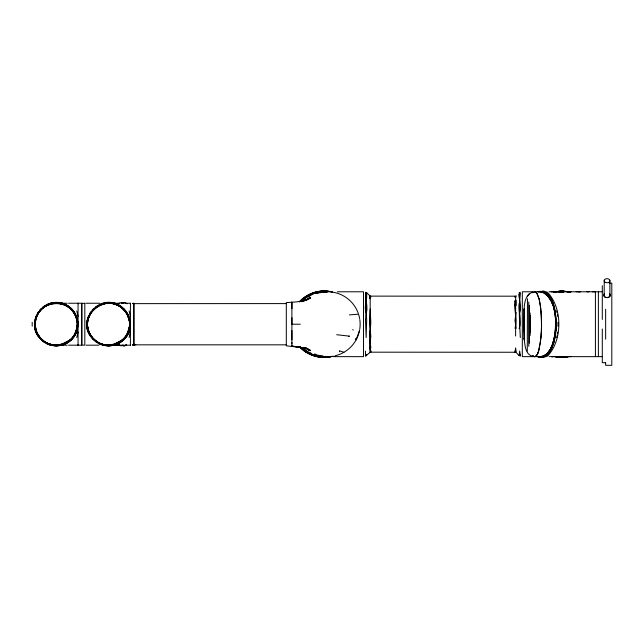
<?xml version="1.0" encoding="UTF-8"?>
<svg xmlns="http://www.w3.org/2000/svg" width="644" height="644" viewBox="0 0 644 644"><rect width="100%" height="100%" fill="white"/><g stroke="black" fill="none" stroke-linecap="round" stroke-linejoin="round"><path stroke-width="0.97" d="M78.061 303.783L78.061 303.243L78.061 345.087M130.41 303.783L130.41 303.243L126.24 303.243M291.901 345.353L291.901 346.198L306.528 348.13L286.314 345.82L286.314 302.616L296.964 301.859L306.439 300.08L301.094 301.682L306.407 299.999L302.841 301.183M291.901 339.839L291.901 330.63M291.901 317.806L291.901 324.214L300.249 324.214M291.901 308.597L291.901 302.229M529.344 343.284L529.36 305.264M530.125 335.5L530.125 312.992M604.241 280.261L604.169 295.491M523.636 321.92L523.628 322.378C524.957 312.59 521.39 296.852 532.564 292.11M541.524 327.506L541.524 320.921M523.636 321.807L523.749 316.928M77.393 324.882L77.417 324.214M129.742 324.882L129.766 324.214A19.425 17.782 -90 0 1 129.637 326.846L129.307 328.585M77.61 326.073L77.811 321.219M130.16 321.219L129.283 332.811M369.64 342.938L370.823 322.274L370.179 308.999L369.64 322.242L370.823 336.522L369.64 347.873L370.179 350.529L370.823 347.462L370.179 342.705M36.177 330.3L35.38 326.275C37.585 353.637 80.259 349.354 77.119 322.161C74.905 294.783 32.224 299.082 35.38 326.283M87.729 326.275C92.237 359.441 141.64 343.96 127.093 314.328C113.497 288.174 73.963 313.387 91.762 336.884L90.643 335.226M558.018 326.186L558.018 322.242M519.112 292.746L520.296 293.567C518.428 308.17 519.7 322.902 520.296 337.553M369.64 336.732L370.179 330.533M366.146 312.863L365.51 319.738L366.146 337.553L366.694 319.802L366.146 312.863L366.146 293.092L365.51 292.255L366.694 294.042C367 300.313 363.796 306.681 366.146 312.863C368.263 306.496 365.261 299.991 365.51 293.567L366.694 292.746L370.823 296.699L370.179 298.647M519.112 328.762C521.801 320.438 518.484 312.058 519.112 303.662M541.016 337.005L539.052 349.652M76.934 332.811L77.57 327.047M550.467 350.417C547.996 354.659 543.23 358.99 538.006 356.848C552.504 359.618 555.506 337.923 556.255 327.643C556.223 316.486 554.967 288.681 538.006 291.579C555.989 289.47 556.545 318.989 556.014 331.024M524.256 309.386L524.144 310.255L524.361 308.42L524.369 340.088L523.636 322.072M527.275 351.085L527.468 298.784M35.38 322.161L36.185 318.104M77.119 326.275L76.314 330.3L74.744 334.099M77.119 326.283L76.306 330.324M87.729 322.161L88.534 318.104A21.123 20.946 86.8 0 1 106.55 303.372L110.647 303.348A21.357 21.188 -85.8 0 1 116.62 304.837C123.6 307.776 128.76 314.602 129.468 322.161M129.468 326.283L127.093 334.099M540.429 342.383L538.014 352.904M76.958 328.585L77.248 326.846A19.425 17.782 -90 0 0 77.457 324.214L75.895 332.401M555.072 337.488L555.619 334.317L553.566 343.324M556.722 337.512L557.044 335.709M557.358 333.906L557.68 332.103M554.42 337.295C556.392 322.942 557.744 297.238 540.606 291.78L522.316 291.78L522.316 356.647L540.606 356.647C549.59 355.601 552.665 344.701 554.42 337.295C552.624 345.055 549.421 355.947 540.075 356.631L540.606 356.647M128.245 332.401L129.879 324.214M356.124 339.831L359.513 330.517M514.983 305.9L516.166 300.249L516.166 305.578L514.983 300.668C513.493 309.941 517.985 319.158 514.983 328.263M369.64 298.583L370.179 296.127L514.983 296.184L516.166 296.86M76.765 337.496L78.061 332.062M129.114 337.496L130.41 332.062M552.802 343.437C557.261 327.072 558.243 305.103 544.534 292.899M128.937 330.082L128.349 331.821M554.379 340.499L551.594 348.299M36.869 316.188C34.567 321.936 34.865 328.609 37.755 334.099A21.035 20.866 -86.5 0 0 42.939 340.426A21.268 21.107 -84.8 0 0 48.22 343.59L52.164 344.79L58.298 345.087A21.357 21.188 85.8 0 0 64.271 343.59C75.437 339.251 80.581 324.737 74.744 314.328A21.035 20.866 -86.5 0 0 69.552 308.001A21.268 21.107 -84.8 0 0 64.271 304.837L60.351 303.646L54.201 303.348A21.357 21.188 86 0 0 48.22 304.837C42.528 307.277 38.02 312.203 36.177 318.128M516.166 312.421L514.983 320.285L516.166 328.335M76 331.821L76.596 330.034A19.94 18.249 -90 0 0 76.982 328.593M519.652 312.863C522.002 306.681 518.806 300.313 519.112 294.042L520.296 292.255M88.526 318.128L90.104 314.328A21.035 20.866 86.4 0 1 95.296 308.001A21.268 21.107 84.8 0 1 100.569 304.837A21.357 21.188 86 0 1 106.542 303.348L110.655 303.348A21.123 20.962 -85 0 1 128.687 318.096C133.26 331.724 120.831 346.955 106.55 345.087A21.357 21.188 -86 0 1 100.569 343.59A21.268 21.107 -84.8 0 1 95.296 340.426A21.035 20.866 -86.5 0 1 90.104 334.099L89.218 332.24M36.362 315.608C34.011 321.034 34.011 327.394 36.362 332.827M88.711 315.608C86.36 321.034 86.36 327.394 88.711 332.827M552.633 345.933L549.26 352.276M550.878 347.985L551.932 345.651M514.983 296.184L514.983 297.303L516.166 295.693M74.02 336.619C79.164 329.366 79.172 319.054 74.02 311.809M126.369 336.619C131.513 329.366 131.521 319.054 126.369 311.809M370.823 351.729L365.51 356.172L366.694 354.425M37.328 313.652L38.479 311.809M89.677 313.652L90.828 311.809M71.234 339.863C79.977 331.805 79.977 316.647 71.234 308.565M123.584 339.863C132.334 331.805 132.326 316.647 123.584 308.565M548.471 351.898L549.718 350.078M604.225 293.841C601.126 299.259 613.845 298.212 609.457 293.487M67.934 342.463L71.548 339.549L74.245 336.265M120.283 342.463L123.898 339.549L126.594 336.265M529.11 293.873L527.186 296.143M301.778 301.505L304.354 298.454L314.618 293.189L323.666 291.78A38.366 34.824 89.9 0 1 327.08 291.925M536.758 355.287L534.673 356.647A34.164 7.672 87.9 0 1 533.94 356.526M547.489 355.247L548.68 353.926M299.436 301.899C307.446 292.827 320.704 288.834 332.385 292.03M39.791 310.11L41.256 308.565M92.14 310.11L93.605 308.565M302.455 301.408L307.14 296.546L310.835 295.427M299.726 301.658C307.752 293.342 320.157 289.124 331.515 292.006M514.983 352.252L516.166 351.568L515.619 347.913L514.983 352.252L370.823 352.179L369.64 352.212L369.64 352.671M309.885 297.101L306.327 299.814L308.645 299.251M307.003 299.235L306.319 299.814L310.585 298.027L306.27 300.12L310.44 297.592L306.27 300.12M46.368 343.502C54.474 347.776 65.125 346.11 71.548 339.549M98.717 343.502C106.832 347.776 117.474 346.11 123.898 339.549M300.531 300.7C308.726 292.65 321.179 288.987 332.312 292.118M365.51 293.567L366.694 292.746M519.112 355.681L520.296 354.86L519.652 351.004L519.112 355.681L514.983 351.101M42.85 307.18L44.565 305.964M95.199 307.18L96.914 305.964M544.534 355.536L545.806 354.667M125.95 345.466L124.107 345.876L122.271 345.458L124.107 345.876L126.683 345.023M68.256 342.238C60.657 347.333 50.031 346.915 42.85 341.248M120.605 342.238C113.006 347.333 102.38 346.915 95.199 341.248M61.228 344.492L70.075 339.879M113.577 344.492L122.424 339.879M116.395 344.154L114.664 345.023L108.595 345.884L105.994 345.514M118.134 343.284C144.232 331.435 123.31 291.788 98.717 304.926M359.368 330.678L359.473 330.734M46.368 304.926C55.778 299.887 68.473 303.171 74.245 312.163M306.858 296.836L308.21 296.224M132.64 344.798A21.123 2.681 89.6 0 0 132.897 345.071L133.421 345.087A21.357 2.665 -89.5 0 0 133.936 344.266M132.64 344.782A21.357 2.673 89.5 0 0 132.897 345.087L133.421 345.087A21.123 2.608 -89.4 0 0 133.928 344.121M125.419 345.087L126.296 344.79M118.609 303.413L121.273 302.543L123.946 303.413M123.946 345.023L121.273 345.884L118.609 345.023M541.395 291.474L543.117 290.943L547.432 292.271C562.655 307.832 562.655 340.604 547.432 356.156L543.117 357.492M320.06 292.642L323.852 291.869L321.509 292.207M553.486 292.118L561.761 290.943L570.077 292.03M534.311 291.821L536.71 293.076L539.052 298.776M553.413 356.398L561.761 357.484L569.827 356.446M553.679 291.974L561.761 290.943L570.037 292.135M299.412 346.528C307.373 355.52 320.503 359.561 332.127 356.454M348.629 336.329L349.531 336.16L336.659 334.719M133.155 345.184L135.836 344.677M538.634 292.054L540.606 291.78M58.846 345.514L56.245 345.884L50.176 345.023L48.445 344.154M60.584 345.264C85.684 340.571 81.893 302.43 56.245 302.543C39.429 301.883 28.304 323.216 38.479 336.619M554.283 292.006L561.737 290.943L569.191 292.006M331.515 356.422C320.157 359.304 307.752 355.086 299.726 346.77M569.191 356.422L561.737 357.492L554.283 356.422M568.25 356.84L561.761 357.484L555.273 356.848M330.533 356.848C319.778 358.901 308.323 355.416 300.531 347.728M558.654 292.078L563.943 292.062M302.422 347.688C308.283 354.007 317.733 356.985 326.275 356.43M349.434 314.9L357.621 314.264M327.08 356.51L323.666 356.647M559.306 292.03L561.19 291.917M562.969 291.804L561.954 291.869L563.516 292.094M562.969 356.631L561.954 356.567M86.071 345.184L98.91 345.184M59.997 303.252L67.226 303.243M112.716 303.252L115.107 303.243M112.346 303.252L119.575 303.243M602.011 291.78L591.321 291.788M119.051 345.184L121.104 345.184A24.335 9.805 90 0 0 122.851 344.878M552.246 356.647L553.011 356.647M609.16 283.11L611.8 283.11L611.8 365.317L605.65 365.317L605.65 362.475M551.143 291.78L553.808 291.78L553.212 291.78M576.09 291.78L579.495 291.78M588.962 291.788L578.344 291.78L580.671 291.78M589.703 291.788L590.773 291.788M337.408 291.78L363.49 291.78L363.49 356.647L335.025 356.647M549.107 291.78L577.523 291.78M570.157 291.78L571.212 291.78M61.591 303.243L62.758 303.243M68.578 303.243L81.691 303.243L81.691 345.184L68.578 345.184M99.812 303.243L86.071 303.243M133.678 303.662A21.357 2.665 89.5 0 0 133.421 303.356L132.897 303.348A21.123 2.64 -89.5 0 0 132.64 303.694A21.357 2.673 -89.5 0 1 132.897 303.348L133.421 303.348A21.123 2.681 89.6 0 1 133.678 303.638L286.314 303.598M286.314 344.83L133.678 344.83L133.678 303.598M118.85 345.184L119.599 345.184M116.741 345.184L119.406 345.184M67.226 345.184L59.997 345.176M119.575 345.184L113.569 345.184M124.992 345.184L130.41 345.184L130.41 303.243M333.648 356.647L334.904 356.647M549.107 356.647L549.694 356.647M550.765 356.647L602.011 356.647M551.006 356.647L553.357 356.647M605.65 362.693L602.293 362.693L602.293 329.004M592.408 291.796L593.486 291.796M586.821 291.788L589.155 291.788M115.107 345.184L112.716 345.184M62.758 345.184L60.367 345.184M569.707 356.647L571.091 356.647M112.346 345.176L114.721 345.184M595.418 291.804L594.718 291.796L595.418 291.804L595.418 356.647M324.608 291.917L326.5 292.03M539.986 291.804L542.417 291.998L544.8 293.028M323.666 291.78L327.144 292.07M559.531 356.43L562.131 356.647A38.366 34.816 89.9 0 1 558.718 356.502M295.878 346.569L291.901 346.19L300.716 347.221M297.866 346.754L299.846 346.939M102.533 345.023L104.264 345.264M321.509 356.229L323.852 356.567L318.217 355.23M534.673 291.78L535.389 291.933A33.786 7.519 -88.1 0 1 537.402 294.195L539.117 299.017L540.767 308.79M302.68 347.446L308.42 349.112M532.564 356.317C524.916 354.289 524.941 344.435 524.144 338.181L524.377 340.161M310.835 353.001L307.14 351.89L303.799 348.412M313.797 354.957L315.616 355.536M343.92 352.3L339.412 350.787L339.638 351.753M314.658 353.918L317.251 354.925M306.294 348.589L310.255 350.256L306.27 348.388L308.701 349.781M306.858 351.592L308.21 352.212M101.663 344.588C64.964 328.054 104.449 282.7 126.594 312.163M46.714 343.284C17.147 328.166 47.6 286.33 71.548 308.879M123.898 308.879C106.171 290.468 75.573 315.802 90.828 336.619M126.683 303.404L124.107 302.551L122.271 302.97L124.107 302.551L127.126 303.783M365.51 351.141L365.51 354.9L366.694 355.681M96.914 342.463L92.14 338.317M44.565 342.463L39.791 338.317M303.557 350.417L306.182 352.276M307.695 349.748L309.128 350.811M352.703 329.639L353.274 330.074M93.605 339.863L89.677 334.783M41.256 339.863L37.328 334.783M299.412 346.52L301.102 348.299M91.158 335.87C95.409 342.165 103.088 345.82 110.647 345.087A21.357 21.188 85.8 0 0 116.62 343.59A21.268 21.107 85.7 0 0 121.901 340.426M355.617 338.841L356.229 339.638M548.471 296.538L551.079 300.78M519.652 355.238L520.296 356.172L520.296 354.9M38.286 335.226L39.413 336.884L38.769 335.927M36.869 332.248C39.051 337.311 43.164 341.417 48.228 343.598A21.357 21.188 -86 0 0 54.193 345.087L58.306 345.087A21.123 20.946 86.8 0 0 76.33 330.332M89.122 331.99L89.033 331.773M551.932 302.777L552.882 305.353M129.17 320.124L127.093 314.328A21.035 20.866 -86.5 0 0 121.901 308.001A21.268 21.107 -84.8 0 0 116.62 304.837C101.189 297.641 82.875 314.28 88.534 330.324A21.123 20.954 -86 0 0 106.55 345.063L110.655 345.087A21.123 20.946 86.8 0 0 128.679 330.332M77.119 322.161C76.362 314.602 71.283 307.776 64.279 304.837A21.357 21.188 -85.8 0 0 58.306 303.348L54.193 303.348A21.123 20.946 86.8 0 0 36.169 318.096M76.306 318.104L76.813 320.108M129.114 310.939L130.41 316.365M76.765 310.939L78.061 316.365M553.719 308.146L554.42 311.141M556.722 310.915L557.044 312.718M557.358 314.522L557.68 316.325M555.378 317.532L554.951 313.918M366.146 293.197L366.694 297.778M541.024 311.422L540.388 305.747A32.578 6.778 -89.5 0 0 539.044 298.848M519.112 294.042L519.652 300.201L519.652 326.524M366.146 300.201L366.694 311.205M523.636 326.363L523.749 331.507L523.628 325.663L523.636 326.532M609.852 280.261L609.924 295.491M530.414 319.722L530.414 328.593M530.27 315.544L530.27 332.763M528.764 302.028L528.788 346.327M524.168 310.384L524.192 338.293M291.901 342.584L291.901 343.695M130.41 344.782L130.41 345.184M78.061 344.782L78.061 345.184M605.65 309.257L605.65 339.171M602.293 285.735L602.293 319.432M598.381 291.78L598.381 356.647M519.652 293.197L519.652 299.202M515.619 296.771L515.619 336.015M370.823 352.179L370.823 350.73L370.179 352.3L370.179 296.127L369.64 295.757M291.901 302.125L291.901 346.303M134.041 303.243L134.041 345.184M32.2 322.258L32.2 326.17M76.338 318.096A21.123 20.962 -85 0 0 58.29 303.372L52.164 303.646L48.228 304.837A21.268 21.107 84.8 0 0 42.939 308.001A21.035 20.866 86.4 0 0 37.755 314.328M36.161 330.332A21.123 20.954 -86 0 0 54.201 345.063L60.351 344.79L64.279 343.59A21.268 21.107 85.7 0 0 69.552 340.426M68.457 341.038A19.932 19.932 0 0 1 65.946 342.503M62.718 344.146A24.335 22.274 -89.9 0 1 61.76 344.435M97.212 341.924A20.962 20.962 0 0 1 95.924 341.038M88.397 318.184A20.962 20.962 0 0 1 89.089 316.244M87.89 320.132A21.099 21.099 0 0 0 87.705 321.147A20.721 20.721 0 0 1 87.914 320.02M89.355 315.6A21.099 21.099 0 0 1 89.766 314.739M88.461 330.517A21.252 21.252 0 0 1 88.349 330.155M87.89 328.327A21.252 21.252 0 0 1 87.713 327.313A20.721 20.721 0 0 0 87.914 328.408M121.104 303.252A24.335 9.805 -90 0 1 122.843 303.557M129.331 328.593A19.94 18.249 -90 0 1 128.977 330.042M120.806 341.038A19.932 19.932 0 0 1 118.295 342.503M359.658 329.736A32.433 32.433 0 0 1 335.057 355.802M333.23 356.172A32.433 32.433 0 0 1 325.856 356.599M324.004 356.438A32.433 32.433 0 0 1 322.161 356.172M316.808 293.664A32.433 32.433 0 0 1 318.555 293.092M319.44 292.851A32.433 32.433 0 0 1 323.079 292.11M325.856 291.829A32.433 32.433 0 0 1 329.535 291.829M331.386 291.99A32.433 32.433 0 0 1 359.658 318.691M359.803 319.601A32.433 32.433 0 0 1 359.803 328.834M355.73 338.929A35.388 1.876 39.9 0 1 356.148 339.662M562.969 356.72A32.538 32.538 0 0 1 559.225 356.631M559.225 291.772A32.538 32.538 0 0 1 562.969 291.684M559.902 291.885A32.377 32.377 0 0 1 563.572 291.885M558.718 291.925A38.495 34.921 -89.5 0 1 562.131 291.78M326.572 356.559A32.409 32.409 0 0 1 301.456 347.478M300.804 301.674A32.409 32.409 0 0 1 326.589 291.941M607.614 297.576A2.858 2.238 -0.1 0 1 606.479 297.576A2.882 2.149 1 0 1 604.652 296.659L604.394 296.296A2.874 2.021 6.9 0 1 604.394 294.719M607.63 297.625A2.882 2.206 -0.4 0 0 609.457 296.667A2.874 2.021 -7.1 0 0 609.433 294.389M563.758 356.599A32.433 32.433 0 0 1 560.079 356.599M560.079 291.829A32.433 32.433 0 0 1 563.758 291.829M533.57 356.349A34.164 7.672 87.9 0 1 532.83 355.762M536.71 355.375A34.051 7.591 88 0 1 534.673 356.647A34.196 7.664 87.8 0 1 533.94 356.462M533.578 356.253A34.196 7.664 87.8 0 1 533.208 355.971M539.076 349.756A33.367 7.277 88.7 0 1 537.354 354.417M537.321 354.2A33.359 7.414 88.2 0 1 536.694 355.238A33.536 7.414 88.3 0 0 537.998 352.791M541.459 327.474A32.111 6.287 -89.9 0 1 540.968 336.901M540.686 309.007A31.95 6.166 89.9 0 1 541.467 324.214M541.556 324.214A31.846 6.319 -90 0 1 541.266 333.729M541.177 333.6A32.111 6.182 -89.9 0 1 540.372 342.173M533.208 292.448A34.156 7.615 -87.5 0 0 532.846 292.803A34.309 7.639 -87.4 0 1 533.2 292.489M533.208 356.196A34.116 7.728 88 0 1 532.838 355.899M540.968 311.535A32.12 6.239 89.9 0 1 541.459 320.954M551.328 347.519L550.974 348.291L551.924 346.239L551.328 347.519M549.445 350.891L548.793 351.874L549.936 350.159L549.445 350.891M560.264 291.804L559.789 291.821L560.264 291.804M326.009 356.607L325.228 356.639L326.009 356.607M559.894 356.607L557.648 356.639L559.894 356.607M84.815 303.3L81.877 303.3L81.877 345.128L84.815 345.128L84.815 303.243M556.77 291.788L555.329 291.78L557.656 291.796L556.77 291.788M324.995 291.788L324.995 291.788M561.174 356.647L560.578 356.639L561.174 356.647M310.158 350.65L306.27 348.307L310.158 350.65M94.773 340.121L93.187 338.583L94.773 340.121M42.424 340.121L40.83 338.583L42.424 340.121M605.086 282.209A2.882 2.037 0 0 0 609.852 281.17A2.882 2.037 0 0 0 606.197 278.772A2.882 2.037 0 0 0 605.086 282.209"/></g></svg>
